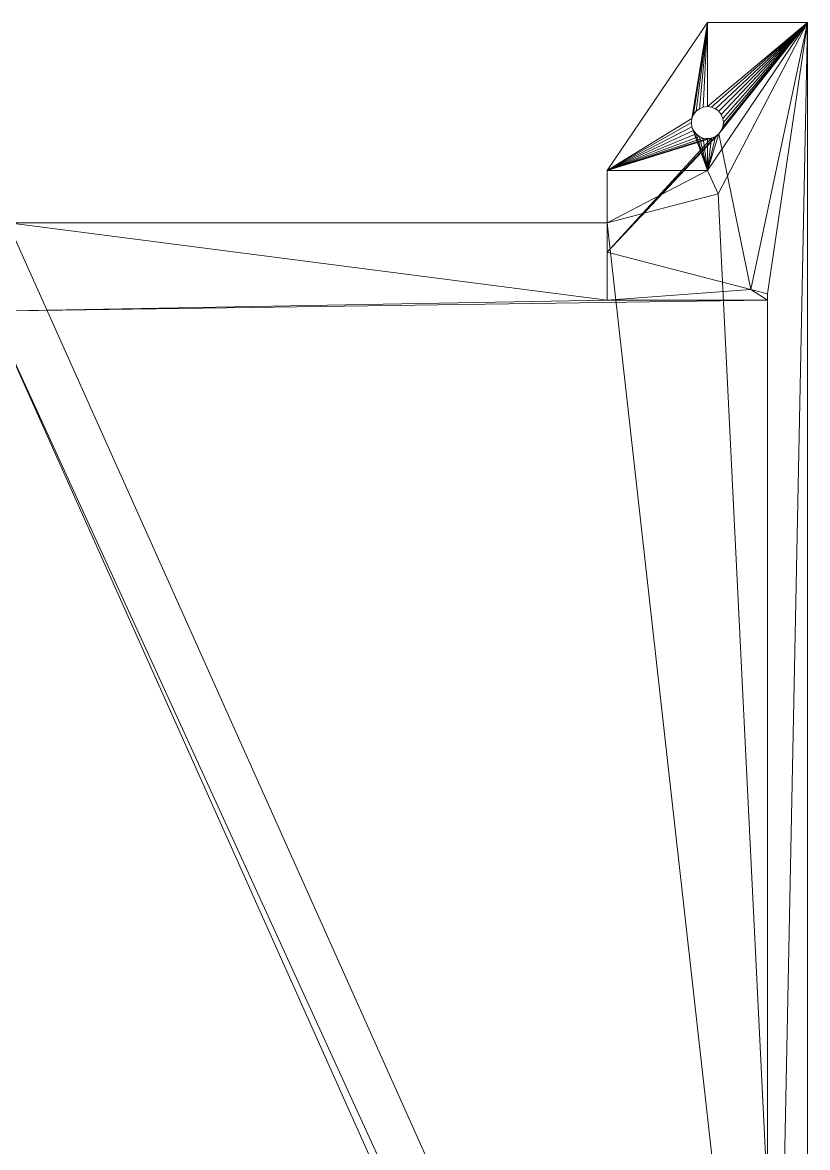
# Model space of a CAD drawing. Header units: millimetres. Extents: x -38752 to -34801, y 260924 to 263752.
# Drawn here: x -37693.8 to -37595.8, y 262028.6 to 262169 of the extents above; entities that cross this region are included whole.
import ezdxf

# ---------------------------------------------------------------- set-up
doc = ezdxf.new("R2010")
doc.units = ezdxf.units.MM
doc.layers.get('0').update_dxf_attribs({"lineweight": 9})
doc.layers.add('0.09', color=1, linetype='Continuous', lineweight=9)

msp = doc.modelspace()

# ---------------------------------------------------------------- linework, layer by layer
at = {"extrusion": (2.49184e-13, 1, -4.44089e-16)}
for p, q in [((-37620.77, 262150.55, 5), (-37608.27, 262169.05, 5)), ((-37620.77, 262150.55), (-37608.27, 262169.05)), ((-37595.77, 262169.05, 5), (-37608.27, 262169.05, 5)), ((-37595.77, 262169.05), (-37608.27, 262169.05)), ((-37608.27, 262169.05, 5), (-37608.27, 262169.05)), ((-37608.27, 262150.55, 5), (-37595.77, 262169.05, 5)), ((-37606.92, 262147.65, 16.15), (-37595.77, 262169.05, 5)), ((-37595.77, 262169.05, 5), (-37595.77, 261921.07, 5)), ((-37595.77, 262169.05), (-37595.77, 261921.07)), ((-37595.77, 262169.05, 5), (-37595.77, 262169.05)), ((-37610, 262157.55, 5), (-37610, 262157.55)), ((-37609.68, 262157.96, 5), (-37609.68, 262157.96)), ((-37609.27, 262158.28, 5), (-37609.27, 262158.28)), ((-37608.79, 262158.48, 5), (-37608.79, 262158.48)), ((-37608.27, 262158.55, 5), (-37608.27, 262158.55)), ((-37607.75, 262158.48, 5), (-37607.75, 262158.48)), ((-37607.27, 262158.28, 5), (-37607.27, 262158.28)), ((-37606.85, 262157.96, 5), (-37606.85, 262157.96)), ((-37606.54, 262157.55, 5), (-37606.54, 262157.55)), ((-37610.27, 262156.55, 5), (-37610.27, 262156.55)), ((-37610.2, 262157.07, 5), (-37610.2, 262157.07)), ((-37610.2, 262156.03, 5), (-37610.2, 262156.03)), ((-37606.34, 262157.07, 5), (-37606.34, 262157.07)), ((-37606.34, 262156.03, 5), (-37606.34, 262156.03)), ((-37606.27, 262156.55, 5), (-37606.27, 262156.55)), ((-37610, 262155.55, 5), (-37610, 262155.55)), ((-37609.68, 262155.13, 5), (-37609.68, 262155.13)), ((-37609.27, 262154.82, 5), (-37609.27, 262154.82)), ((-37608.79, 262154.62, 5), (-37608.79, 262154.62)), ((-37608.27, 262154.55, 5), (-37608.27, 262154.55)), ((-37607.75, 262154.62, 5), (-37607.75, 262154.62)), ((-37607.27, 262154.82, 5), (-37607.27, 262154.82)), ((-37606.85, 262155.13, 5), (-37606.85, 262155.13)), ((-37606.54, 262155.55, 5), (-37606.54, 262155.55)), ((-37620.77, 262150.55, 5), (-37620.77, 262150.55)), ((-37620.77, 262150.55), (-37620.77, 262140.35)), ((-37620.77, 262150.55, 5), (-37620.77, 262144.05, 30)), ((-37608.27, 262150.55, 5), (-37620.77, 262150.55, 5)), ((-37606.92, 262147.65, 16.15), (-37608.27, 262150.55, 5)), ((-37620.77, 262144.05, 30), (-37606.92, 262147.65, 16.15)), ((-37695.62, 262144.05, 104.86), (-37692.09, 262144.05, 101.32)), ((-37695.49, 262144.05, 97.65), (-37620.77, 262144.05, 22.93)), ((-37692.09, 262144.05, 101.32), (-37622.18, 262144.05, 31.41)), ((-37622.18, 262144.05, 31.41), (-37620.77, 262144.05, 30)), ((-37620.77, 262144.05, 22.93), (-37620.77, 262134.39, 22.93)), ((-37620.77, 262144.05, 22.93), (-37620.77, 262144.05, 30)), ((-37620.77, 262140.35), (-37620.77, 262134.39, 22.93)), ((-37620.77, 262140.35), (-37602.84, 262135.69)), ((-37602.84, 262135.69), (-37600.77, 262135.15)), ((-37600.77, 261921.07), (-37600.77, 262135.15)), ((-37600.77, 262134.39, 2.93), (-37600.77, 262135.15)), ((-37620.77, 262134.39, 22.93), (-37600.77, 262134.39, 2.93)), ((-37600.77, 261921.07, 2.93), (-37600.77, 262134.39, 2.93))]:
    msp.add_line(p, q, dxfattribs=at)
for points in [[(-37610.27, 262156.55, 5), (-37610.2, 262157.07, 5), (-37610, 262157.55, 5), (-37609.68, 262157.96, 5), (-37609.27, 262158.28, 5), (-37608.79, 262158.48, 5), (-37608.27, 262158.55, 5), (-37607.75, 262158.48, 5), (-37607.27, 262158.28, 5), (-37606.85, 262157.96, 5), (-37606.54, 262157.55, 5), (-37606.34, 262157.07, 5), (-37606.27, 262156.55, 5), (-37606.34, 262156.03, 5), (-37606.54, 262155.55, 5), (-37606.85, 262155.13, 5), (-37607.27, 262154.82, 5), (-37607.75, 262154.62, 5), (-37608.27, 262154.55, 5), (-37608.79, 262154.62, 5), (-37609.27, 262154.82, 5), (-37609.68, 262155.13, 5), (-37610, 262155.55, 5), (-37610.2, 262156.03, 5), (-37610.27, 262156.55, 5)], [(-37609.68, 262157.96, 0), (-37609.27, 262158.28, 0), (-37608.79, 262158.48, 0), (-37608.27, 262158.55, 0), (-37607.75, 262158.48, 0), (-37607.27, 262158.28, 0), (-37606.85, 262157.96, 0), (-37606.54, 262157.55, 0), (-37606.34, 262157.07, 0), (-37606.27, 262156.55, 0), (-37606.34, 262156.03, 0), (-37606.54, 262155.55, 0), (-37606.85, 262155.13, 0), (-37607.27, 262154.82, 0), (-37607.75, 262154.62, 0), (-37608.27, 262154.55, 0), (-37608.79, 262154.62, 0), (-37609.27, 262154.82, 0), (-37609.68, 262155.13, 0), (-37610, 262155.55, 0), (-37610.2, 262156.03, 0), (-37610.27, 262156.55, 0), (-37610.2, 262157.07, 0), (-37610, 262157.55, 0), (-37609.68, 262157.96, 0)]]:
    msp.add_polyline3d(points)

# ---------------------------------------------------------------- meshes
at = {"layer": '0.09'}
mesh = msp.add_polyface(dxfattribs=at)
corners = [(-37622.18, 262144.05, 31.41), (-37620.77, 262144.05, 30), (-37692.09, 262144.05, 101.32), (-37695.62, 261894.07, 104.86), (-37595.77, 261921.07, 5), (-37595.77, 261894.07, 5), (-37695.62, 262144.05, 104.86), (-37606.92, 262147.65, 16.15), (-37595.77, 262169.05, 5)]
mesh.append_faces([[corners[k] for k in face] for face in [(3, 4, 5), (4, 7, 8)]], dxfattribs={"vtx0": -1})
mesh.append_faces([[corners[k] for k in face] for face in [(4, 6, 1)]], dxfattribs={"vtx0": -1, "vtx1": -1, "vtx2": -1})
mesh.append_faces([[corners[k] for k in face] for face in [(4, 3, 6), (4, 1, 7), (1, 6, 2)]], dxfattribs={"vtx0": -1, "vtx2": -1})
mesh.append_faces([[corners[k] for k in face] for face in [(0, 1, 2)]], dxfattribs={"vtx1": -1})
mesh = msp.add_polyface(dxfattribs=at)
corners = [(-37595.77, 262169.05), (-37600.77, 261921.07), (-37595.77, 261921.07), (-37600.77, 262135.15), (-37602.84, 262135.69), (-37606.85, 262155.13), (-37620.77, 262140.35), (-37607.27, 262154.82), (-37607.75, 262154.62), (-37620.77, 262150.55), (-37608.27, 262154.55), (-37606.54, 262155.55), (-37606.34, 262156.03), (-37606.27, 262156.55), (-37606.34, 262157.07), (-37606.54, 262157.55), (-37606.85, 262157.96), (-37607.27, 262158.28), (-37607.75, 262158.48), (-37608.27, 262158.55), (-37610.2, 262157.07), (-37608.27, 262169.05), (-37610.27, 262156.55), (-37610.2, 262156.03), (-37610, 262155.55), (-37609.68, 262155.13), (-37609.27, 262154.82), (-37608.79, 262154.62), (-37610, 262157.55), (-37609.68, 262157.96), (-37609.27, 262158.28), (-37608.79, 262158.48)]
mesh.append_faces([[corners[k] for k in face] for face in [(0, 1, 2)]], dxfattribs={"vtx0": -1})
mesh.append_faces([[corners[k] for k in face] for face in [(1, 0, 3), (3, 0, 4), (4, 5, 6), (6, 8, 9), (5, 0, 11), (11, 0, 12), (12, 0, 13), (13, 0, 14), (14, 0, 15), (15, 0, 16), (16, 0, 17), (17, 0, 18), (18, 0, 19), (9, 20, 21), (20, 9, 22), (22, 9, 23), (23, 9, 24), (24, 9, 25), (25, 9, 26), (26, 9, 27), (27, 9, 10), (21, 19, 0)]], dxfattribs={"vtx0": -1, "vtx1": -1})
mesh.append_faces([[corners[k] for k in face] for face in [(4, 0, 5)]], dxfattribs={"vtx0": -1, "vtx1": -1, "vtx2": -1})
mesh.append_faces([[corners[k] for k in face] for face in [(6, 5, 7), (6, 7, 8), (9, 8, 10), (21, 20, 28), (21, 28, 29), (21, 29, 30), (21, 30, 31), (21, 31, 19)]], dxfattribs={"vtx0": -1, "vtx2": -1})
mesh = msp.add_polyface(dxfattribs=at)
corners = [(-37620.77, 262150.55), (-37608.27, 262169.05, 5), (-37620.77, 262150.55, 5), (-37608.27, 262169.05)]
mesh.append_faces([[corners[k] for k in face] for face in [(0, 1, 2), (1, 0, 3)]], dxfattribs={"vtx0": -1})
mesh = msp.add_polyface(dxfattribs=at)
corners = [(-37620.77, 262150.55, 5), (-37610.2, 262156.03, 5), (-37608.27, 262150.55, 5), (-37610.27, 262156.55, 5), (-37610.2, 262157.07, 5), (-37608.27, 262169.05, 5), (-37610, 262155.55, 5), (-37609.68, 262155.13, 5), (-37609.27, 262154.82, 5), (-37608.79, 262154.62, 5), (-37608.27, 262154.55, 5), (-37610, 262157.55, 5), (-37609.68, 262157.96, 5), (-37609.27, 262158.28, 5), (-37608.79, 262158.48, 5), (-37608.27, 262158.55, 5), (-37595.77, 262169.05, 5), (-37606.85, 262155.13, 5), (-37607.27, 262154.82, 5), (-37607.75, 262154.62, 5), (-37606.54, 262155.55, 5), (-37606.34, 262156.03, 5), (-37606.27, 262156.55, 5), (-37606.34, 262157.07, 5), (-37606.54, 262157.55, 5), (-37606.85, 262157.96, 5), (-37607.27, 262158.28, 5), (-37607.75, 262158.48, 5)]
mesh.append_faces([[corners[k] for k in face] for face in [(0, 1, 2), (1, 0, 3), (3, 0, 4), (4, 5, 11), (11, 5, 12), (12, 5, 13), (13, 5, 14), (14, 5, 15), (2, 17, 16), (17, 2, 18), (18, 2, 19), (19, 2, 10)]], dxfattribs={"vtx0": -1, "vtx1": -1})
mesh.append_faces([[corners[k] for k in face] for face in [(4, 0, 5), (2, 1, 6), (2, 6, 7), (2, 7, 8), (2, 8, 9), (2, 9, 10), (15, 5, 16), (16, 17, 20), (16, 20, 21), (16, 21, 22), (16, 22, 23), (16, 23, 24), (16, 24, 25), (16, 25, 26), (16, 26, 27), (16, 27, 15)]], dxfattribs={"vtx0": -1, "vtx2": -1})
mesh = msp.add_polyface(dxfattribs=at)
corners = [(-37608.27, 262169.05, 5), (-37595.77, 262169.05), (-37595.77, 262169.05, 5), (-37608.27, 262169.05)]
mesh.append_faces([[corners[k] for k in face] for face in [(0, 1, 2), (1, 0, 3)]], dxfattribs={"vtx0": -1})
mesh = msp.add_polyface(dxfattribs=at)
corners = [(-37595.77, 262169.05, 5), (-37606.92, 262147.65, 16.15), (-37608.27, 262150.55, 5)]
mesh.append_faces([[corners[k] for k in face] for face in [(0, 1, 2)]])
mesh = msp.add_polyface(dxfattribs=at)
corners = [(-37595.77, 262169.05), (-37595.77, 261921.07, 5), (-37595.77, 262169.05, 5), (-37595.77, 261921.07)]
mesh.append_faces([[corners[k] for k in face] for face in [(0, 1, 2), (1, 0, 3)]], dxfattribs={"vtx0": -1})
mesh = msp.add_polyface(dxfattribs=at)
corners = [(-37610, 262157.55), (-37610.2, 262157.07, 5), (-37610, 262157.55, 5), (-37610.2, 262157.07)]
mesh.append_faces([[corners[k] for k in face] for face in [(0, 1, 2), (1, 0, 3)]], dxfattribs={"vtx0": -1})
mesh = msp.add_polyface(dxfattribs=at)
corners = [(-37609.68, 262157.96, 5), (-37610, 262157.55), (-37610, 262157.55, 5), (-37609.68, 262157.96)]
mesh.append_faces([[corners[k] for k in face] for face in [(0, 1, 2), (1, 0, 3)]], dxfattribs={"vtx0": -1})
mesh = msp.add_polyface(dxfattribs=at)
corners = [(-37609.68, 262157.96), (-37609.27, 262158.28, 5), (-37609.27, 262158.28), (-37609.68, 262157.96, 5)]
mesh.append_faces([[corners[k] for k in face] for face in [(0, 1, 2), (1, 0, 3)]], dxfattribs={"vtx0": -1})
mesh = msp.add_polyface(dxfattribs=at)
corners = [(-37608.79, 262158.48), (-37609.27, 262158.28, 5), (-37608.79, 262158.48, 5), (-37609.27, 262158.28)]
mesh.append_faces([[corners[k] for k in face] for face in [(0, 1, 2), (1, 0, 3)]], dxfattribs={"vtx0": -1})
mesh = msp.add_polyface(dxfattribs=at)
corners = [(-37608.27, 262158.55), (-37608.79, 262158.48, 5), (-37608.27, 262158.55, 5), (-37608.79, 262158.48)]
mesh.append_faces([[corners[k] for k in face] for face in [(0, 1, 2), (1, 0, 3)]], dxfattribs={"vtx0": -1})
mesh = msp.add_polyface(dxfattribs=at)
corners = [(-37607.75, 262158.48), (-37608.27, 262158.55, 5), (-37607.75, 262158.48, 5), (-37608.27, 262158.55)]
mesh.append_faces([[corners[k] for k in face] for face in [(0, 1, 2), (1, 0, 3)]], dxfattribs={"vtx0": -1})
mesh = msp.add_polyface(dxfattribs=at)
corners = [(-37607.27, 262158.28), (-37607.75, 262158.48, 5), (-37607.27, 262158.28, 5), (-37607.75, 262158.48)]
mesh.append_faces([[corners[k] for k in face] for face in [(0, 1, 2), (1, 0, 3)]], dxfattribs={"vtx0": -1})
mesh = msp.add_polyface(dxfattribs=at)
corners = [(-37606.85, 262157.96), (-37607.27, 262158.28, 5), (-37606.85, 262157.96, 5), (-37607.27, 262158.28)]
mesh.append_faces([[corners[k] for k in face] for face in [(0, 1, 2), (1, 0, 3)]], dxfattribs={"vtx0": -1})
mesh = msp.add_polyface(dxfattribs=at)
corners = [(-37606.54, 262157.55), (-37606.85, 262157.96, 5), (-37606.54, 262157.55, 5), (-37606.85, 262157.96)]
mesh.append_faces([[corners[k] for k in face] for face in [(0, 1, 2), (1, 0, 3)]], dxfattribs={"vtx0": -1})
mesh = msp.add_polyface(dxfattribs=at)
corners = [(-37606.34, 262157.07), (-37606.54, 262157.55, 5), (-37606.34, 262157.07, 5), (-37606.54, 262157.55)]
mesh.append_faces([[corners[k] for k in face] for face in [(0, 1, 2), (1, 0, 3)]], dxfattribs={"vtx0": -1})
mesh = msp.add_polyface(dxfattribs=at)
corners = [(-37610.2, 262157.07), (-37610.27, 262156.55, 5), (-37610.2, 262157.07, 5), (-37610.27, 262156.55)]
mesh.append_faces([[corners[k] for k in face] for face in [(0, 1, 2), (1, 0, 3)]], dxfattribs={"vtx0": -1})
mesh = msp.add_polyface(dxfattribs=at)
corners = [(-37610.27, 262156.55, 5), (-37610.2, 262156.03), (-37610.2, 262156.03, 5), (-37610.27, 262156.55)]
mesh.append_faces([[corners[k] for k in face] for face in [(0, 1, 2), (1, 0, 3)]], dxfattribs={"vtx0": -1})
mesh = msp.add_polyface(dxfattribs=at)
corners = [(-37610.2, 262156.03, 5), (-37610, 262155.55), (-37610, 262155.55, 5), (-37610.2, 262156.03)]
mesh.append_faces([[corners[k] for k in face] for face in [(0, 1, 2), (1, 0, 3)]], dxfattribs={"vtx0": -1})
mesh = msp.add_polyface(dxfattribs=at)
corners = [(-37606.54, 262155.55), (-37606.34, 262156.03, 5), (-37606.54, 262155.55, 5), (-37606.34, 262156.03)]
mesh.append_faces([[corners[k] for k in face] for face in [(0, 1, 2), (1, 0, 3)]], dxfattribs={"vtx0": -1})
mesh = msp.add_polyface(dxfattribs=at)
corners = [(-37606.27, 262156.55), (-37606.34, 262157.07, 5), (-37606.27, 262156.55, 5), (-37606.34, 262157.07)]
mesh.append_faces([[corners[k] for k in face] for face in [(0, 1, 2), (1, 0, 3)]], dxfattribs={"vtx0": -1})
mesh = msp.add_polyface(dxfattribs=at)
corners = [(-37606.34, 262156.03, 5), (-37606.27, 262156.55), (-37606.27, 262156.55, 5), (-37606.34, 262156.03)]
mesh.append_faces([[corners[k] for k in face] for face in [(0, 1, 2), (1, 0, 3)]], dxfattribs={"vtx0": -1})
mesh = msp.add_polyface(dxfattribs=at)
corners = [(-37610, 262155.55), (-37609.68, 262155.13, 5), (-37610, 262155.55, 5), (-37609.68, 262155.13)]
mesh.append_faces([[corners[k] for k in face] for face in [(0, 1, 2), (1, 0, 3)]], dxfattribs={"vtx0": -1})
mesh = msp.add_polyface(dxfattribs=at)
corners = [(-37609.68, 262155.13, 5), (-37609.27, 262154.82), (-37609.27, 262154.82, 5), (-37609.68, 262155.13)]
mesh.append_faces([[corners[k] for k in face] for face in [(0, 1, 2), (1, 0, 3)]], dxfattribs={"vtx0": -1})
mesh = msp.add_polyface(dxfattribs=at)
corners = [(-37609.27, 262154.82, 5), (-37608.79, 262154.62), (-37608.79, 262154.62, 5), (-37609.27, 262154.82)]
mesh.append_faces([[corners[k] for k in face] for face in [(0, 1, 2), (1, 0, 3)]], dxfattribs={"vtx0": -1})
mesh = msp.add_polyface(dxfattribs=at)
corners = [(-37608.79, 262154.62, 5), (-37608.27, 262154.55), (-37608.27, 262154.55, 5), (-37608.79, 262154.62)]
mesh.append_faces([[corners[k] for k in face] for face in [(0, 1, 2), (1, 0, 3)]], dxfattribs={"vtx0": -1})
mesh = msp.add_polyface(dxfattribs=at)
corners = [(-37608.27, 262154.55, 5), (-37607.75, 262154.62), (-37607.75, 262154.62, 5), (-37608.27, 262154.55)]
mesh.append_faces([[corners[k] for k in face] for face in [(0, 1, 2), (1, 0, 3)]], dxfattribs={"vtx0": -1})
mesh = msp.add_polyface(dxfattribs=at)
corners = [(-37607.75, 262154.62, 5), (-37607.27, 262154.82), (-37607.27, 262154.82, 5), (-37607.75, 262154.62)]
mesh.append_faces([[corners[k] for k in face] for face in [(0, 1, 2), (1, 0, 3)]], dxfattribs={"vtx0": -1})
mesh = msp.add_polyface(dxfattribs=at)
corners = [(-37607.27, 262154.82, 5), (-37606.85, 262155.13), (-37606.85, 262155.13, 5), (-37607.27, 262154.82)]
mesh.append_faces([[corners[k] for k in face] for face in [(0, 1, 2), (1, 0, 3)]], dxfattribs={"vtx0": -1})
mesh = msp.add_polyface(dxfattribs=at)
corners = [(-37606.85, 262155.13), (-37606.54, 262155.55, 5), (-37606.85, 262155.13, 5), (-37606.54, 262155.55)]
mesh.append_faces([[corners[k] for k in face] for face in [(0, 1, 2), (1, 0, 3)]], dxfattribs={"vtx0": -1})
mesh = msp.add_polyface(dxfattribs=at)
corners = [(-37620.77, 262144.05, 22.93), (-37620.77, 262150.55, 5), (-37620.77, 262144.05, 30), (-37620.77, 262134.39, 22.93), (-37620.77, 262140.35), (-37620.77, 262150.55)]
mesh.append_faces([[corners[k] for k in face] for face in [(0, 1, 2), (1, 4, 5)]], dxfattribs={"vtx0": -1})
mesh.append_faces([[corners[k] for k in face] for face in [(1, 0, 3), (1, 3, 4)]], dxfattribs={"vtx0": -1, "vtx2": -1})
mesh = msp.add_polyface(dxfattribs=at)
corners = [(-37620.77, 262144.05, 30), (-37608.27, 262150.55, 5), (-37606.92, 262147.65, 16.15), (-37620.77, 262150.55, 5)]
mesh.append_faces([[corners[k] for k in face] for face in [(0, 1, 2), (1, 0, 3)]], dxfattribs={"vtx0": -1})
mesh = msp.add_polyface(dxfattribs=at)
corners = [(-37620.77, 262144.05, 30), (-37695.49, 262144.05, 97.65), (-37620.77, 262144.05, 22.93), (-37622.18, 262144.05, 31.41), (-37692.09, 262144.05, 101.32), (-37695.62, 262144.05, 104.86), (-37770.48, 262144.05, 22.65), (-37795.48, 262144.05, 5), (-37788.13, 262144.05, 5), (-37788.13, 262144.05, 4), (-37795.48, 262144.05, 4)]
mesh.append_faces([[corners[k] for k in face] for face in [(0, 1, 2), (9, 7, 10)]], dxfattribs={"vtx0": -1})
mesh.append_faces([[corners[k] for k in face] for face in [(1, 5, 6), (6, 7, 8), (8, 7, 9)]], dxfattribs={"vtx0": -1, "vtx1": -1})
mesh.append_faces([[corners[k] for k in face] for face in [(1, 0, 3), (1, 3, 4), (1, 4, 5), (6, 5, 7)]], dxfattribs={"vtx0": -1, "vtx2": -1})
mesh = msp.add_polyface(dxfattribs=at)
corners = [(-37602.84, 261921.07, 5), (-37624.79, 261894.07, 26.96), (-37602.84, 261894.07, 5), (-37624.79, 261901.07, 26.96), (-37693.45, 261901.07, 95.61), (-37693.45, 261894.07, 95.61), (-37697.7, 262132.99, 99.86), (-37697.7, 261894.07, 99.86), (-37600.77, 261921.07, 2.93), (-37600.77, 262134.39, 2.93), (-37620.77, 262134.39, 22.93), (-37695.49, 262144.05, 97.65), (-37620.77, 262144.05, 22.93)]
mesh.append_faces([[corners[k] for k in face] for face in [(0, 1, 2), (5, 6, 7), (11, 10, 12)]], dxfattribs={"vtx0": -1})
mesh.append_faces([[corners[k] for k in face] for face in [(1, 0, 3), (3, 0, 4)]], dxfattribs={"vtx0": -1, "vtx1": -1})
mesh.append_faces([[corners[k] for k in face] for face in [(6, 4, 0)]], dxfattribs={"vtx0": -1, "vtx1": -1, "vtx2": -1})
mesh.append_faces([[corners[k] for k in face] for face in [(6, 5, 4), (6, 0, 8), (6, 8, 9), (6, 9, 10), (10, 11, 6)]], dxfattribs={"vtx0": -1, "vtx2": -1})
mesh = msp.add_polyface(dxfattribs=at)
corners = [(-37602.84, 262135.69), (-37600.77, 262134.39, 2.93), (-37600.77, 262135.15), (-37620.77, 262134.39, 22.93), (-37620.77, 262140.35)]
mesh.append_faces([[corners[k] for k in face] for face in [(0, 1, 2), (3, 0, 4)]], dxfattribs={"vtx0": -1})
mesh.append_faces([[corners[k] for k in face] for face in [(1, 0, 3)]], dxfattribs={"vtx0": -1, "vtx1": -1})
mesh = msp.add_polyface(dxfattribs=at)
corners = [(-37600.77, 261921.07, 2.93), (-37600.77, 262135.15), (-37600.77, 262134.39, 2.93), (-37600.77, 261921.07)]
mesh.append_faces([[corners[k] for k in face] for face in [(0, 1, 2), (1, 0, 3)]], dxfattribs={"vtx0": -1})

doc.saveas('drawing.dxf')
